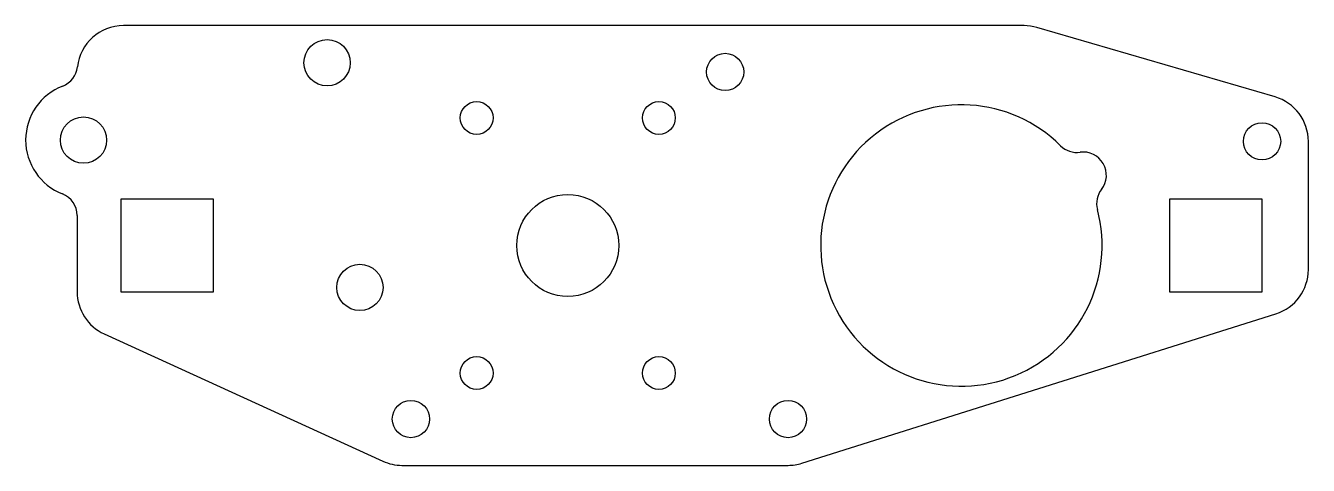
# Model space of a CAD drawing. Header units: inches. Extents: x -2.93 to 4, y -1.19 to 1.19.
import ezdxf

# ---------------------------------------------------------------- set-up
doc = ezdxf.new("R2010")
doc.units = ezdxf.units.IN
doc.header["$MEASUREMENT"] = 0

msp = doc.modelspace()

# ---------------------------------------------------------------- linework, layer by layer
at = {"linetype": 'Continuous', "lineweight": 25}
for p, q in [((2.4643, 1.1875), (-2.4, 1.1875)), ((3.82, 0.8025), (2.5343, 1.1775)), ((4, -0.1302), (4, 0.5625)), ((-1.9138, 0.25), (-2.4138, 0.25)), ((-2.4138, 0.25), (-2.4138, -0.25)), ((-1.9138, -0.25), (-1.9138, 0.25)), ((3.75, 0.25), (3.25, 0.25)), ((3.25, 0.25), (3.25, -0.25)), ((3.75, -0.25), (3.75, 0.25)), ((-2.65, 0.162), (-2.65, -0.25)), ((-2.4138, -0.25), (-1.9138, -0.25)), ((3.25, -0.25), (3.75, -0.25)), ((1.2648, -1.1759), (3.8252, -0.3686)), ((-2.5039, -0.4774), (-0.9995, -1.1649)), ((-0.8956, -1.1875), (1.1896, -1.1875))]:
    msp.add_line(p, q, dxfattribs=at)
for centre, radius in [((-1.3, 0.9875), 0.125), ((0.85, 0.9375), 0.1005), ((-0.4921, 0.689), 0.0886), ((0.4921, 0.689), 0.0886), ((-2.6158, 0.5695), 0.125), ((3.75, 0.5625), 0.1005), ((0, 0), 0.2756), ((-1.1226, -0.2266), 0.125), ((-0.4921, -0.689), 0.0886), ((0.4921, -0.689), 0.0886), ((-0.8474, -0.9375), 0.1005), ((1.1896, -0.9375), 0.1005)]:
    msp.add_circle(centre, radius, dxfattribs=at)
for centre, radius, start, end in [((-2.4, 0.9375), 0.25, 90, 173.82295), ((2.4643, 0.9375), 0.25, 73.7398, 90), ((-2.7728, 0.9779), 0.125, 291.03323, 353.82295), ((-2.6158, 0.5695), 0.3125, 111.03323, 248.66098), ((3.75, 0.5625), 0.25, 0, 73.7398), ((2.126, 0), 0.76, 45.16995, 14.83005), ((2.7499, 0.6276), 0.125, 225.16995, 277.874), ((2.7842, 0.38), 0.125, 322.126, 97.874), ((-2.775, 0.162), 0.125, 0, 68.66098), ((2.9815, 0.2265), 0.125, 142.126, 194.83005), ((3.75, -0.1302), 0.25, 287.5, 0), ((-2.4, -0.25), 0.25, 180, 245.44018), ((-0.8956, -0.9375), 0.25, 245.44018, 270), ((1.1896, -0.9375), 0.25, 270, 287.5)]:
    msp.add_arc(centre, radius, start, end, dxfattribs=at)

doc.saveas('drawing.dxf')
